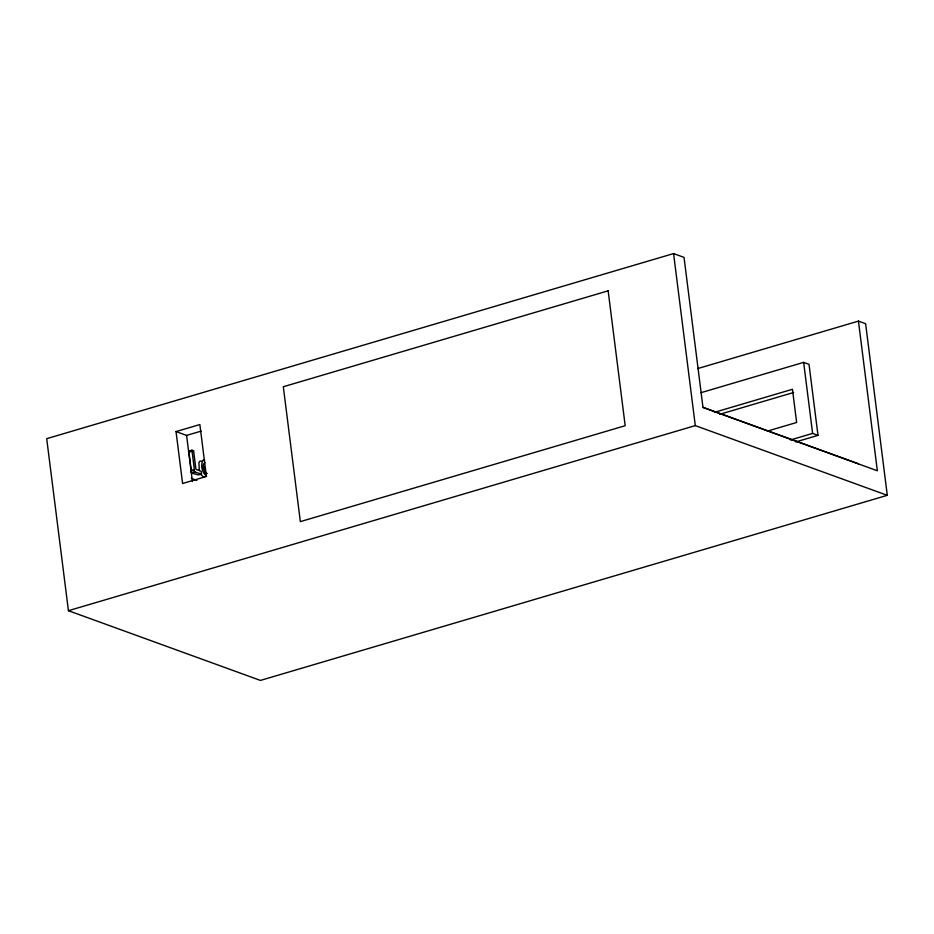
<?xml version="1.0" encoding="UTF-8"?>
<svg xmlns="http://www.w3.org/2000/svg" width="934" height="934" viewBox="0 0 934 934"><rect width="100%" height="100%" fill="white"/><g stroke="black" fill="none" stroke-linecap="round" stroke-linejoin="round"><path stroke-width="1.4" d="M204.651 473.351L204.873 471.752A7.449 3.502 73.5 0 0 203.764 466.043M191.937 450.2L194.202 468.156L193.805 470.316L190.664 471.238L191.073 469.078L188.808 451.122L191.937 450.2L193.595 450.795L195.942 469.382L201.16 471.273L201.51 474.005L198.37 474.927L191.937 473.188L190.898 471.833M201.51 474.005L194.727 472.114L193.805 470.316M858.439 321.109L877.341 470.771L702.987 407.469L684.027 257.387L673.566 253.581L46.7 438.676L68.427 610.696L260.434 680.419L887.3 495.324L865.62 323.724L858.439 321.109L697.57 368.615M176.036 431.578L199.864 424.55L206.414 476.445L182.597 483.485L176.036 431.578L186.59 435.407L201.149 431.111M193.595 450.795L190.466 451.729L188.808 451.122M190.618 470.666L193.758 469.744M191.598 473.048L195.603 471.857M700.897 392.712L803.649 362.38L809.019 364.33L817.997 435.361L795.78 441.922M714.405 412.338L792.452 389.291L796.644 422.483L767.374 431.123M719.787 414.287L793.643 392.478M68.427 610.696L695.293 425.612L887.3 495.324M790.398 439.972L812.615 433.411L817.997 435.361M207.231 473.433L206.332 473.585C203.565 471.53 201.475 464.21 204.943 462.587M204.628 460.135L203.017 460.205C200.261 464.91 201.942 472.943 206.636 476.036M201.499 461.057L199.888 461.139L198.93 462.54L199.292 470.573M703.232 407.399L858.509 463.789M191.412 478.406L196.876 480.391M200.962 474.612L203.507 476.959A6.573 3.094 73.5 0 0 204.348 477.099M803.649 362.38L812.615 433.411M673.566 253.581L695.293 425.612M186.59 435.407L192.427 481.547M608.151 290.824L283.306 386.746L300.351 521.627L625.185 425.717L608.151 290.824"/></g></svg>
